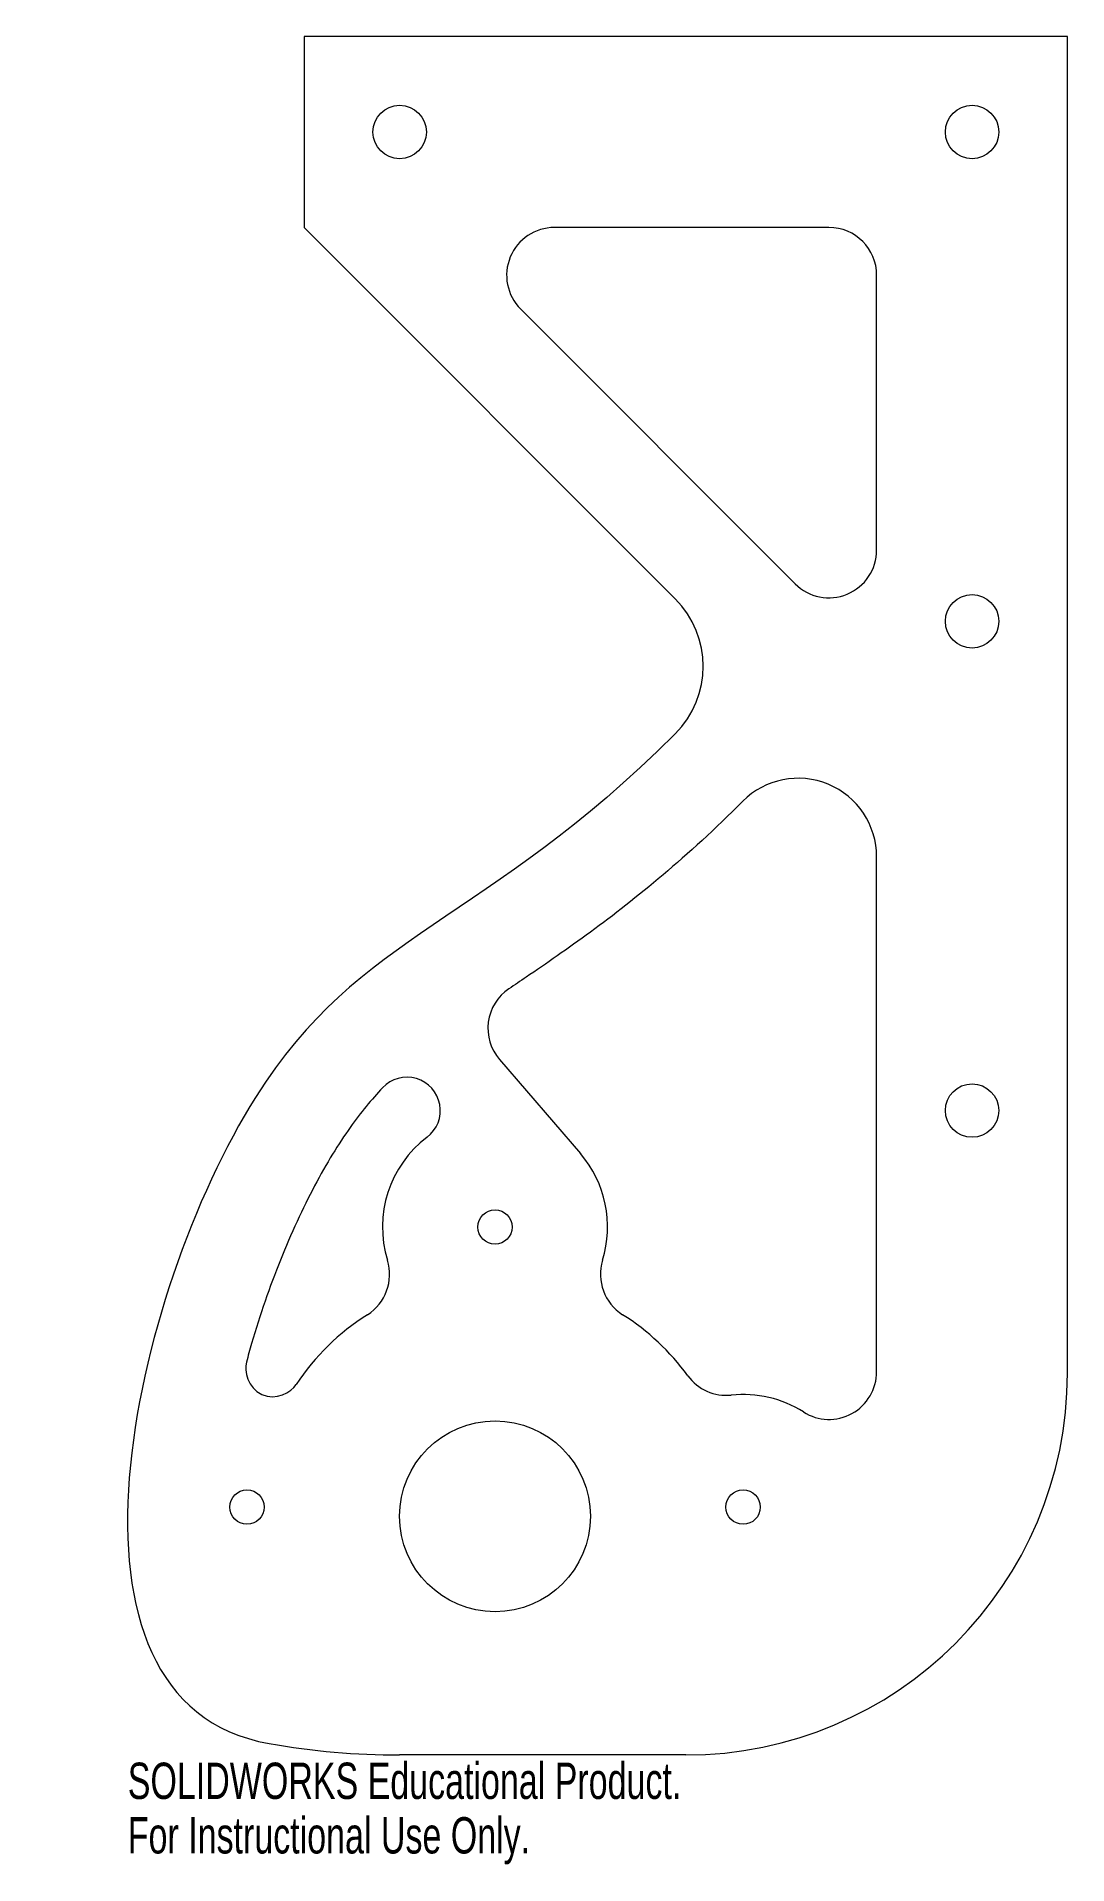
# Model space of a CAD drawing. Header units: inches. Extents: x -5.4 to 0, y -5.07 to 4.5.
import ezdxf

# ---------------------------------------------------------------- set-up
doc = ezdxf.new("R2010")
doc.units = ezdxf.units.IN
doc.header["$MEASUREMENT"] = 0
doc.styles.add('SLDTEXTSTYLE0', font='TXT', dxfattribs={"width": 0.7})

msp = doc.modelspace()

# ---------------------------------------------------------------- linework, layer by layer
at = {"color": 7, "linetype": 'Continuous', "lineweight": 15}
for p, q in [((0, 4.5), (-4, 4.5)), ((-4, 4.5), (-4, 3.5)), ((0, -2.5), (0, 4.5)), ((-4, 3.5), (-2.0555, 1.5555)), ((-1.25, 3.5), (-2.6893, 3.5)), ((-1, 1.8107), (-1, 3.25)), ((-2.8661, 3.0732), (-1.4268, 1.6339)), ((-1, -2.4925), (-1, 0.2041)), ((-2.9769, -0.8577), (-2.5529, -1.35)), ((-2, -4.5), (-3.5, -4.5))]:
    msp.add_line(p, q, dxfattribs=at)
for centre, radius in [((-3.5, 4), 0.14), ((-0.5, 4), 0.14), ((-0.5, 1.4375), 0.14), ((-0.5, -1.125), 0.14), ((-3, -1.735), 0.09), ((-3, -3.25), 0.5), ((-4.3, -3.2018), 0.09), ((-1.7, -3.2018), 0.09)]:
    msp.add_circle(centre, radius, dxfattribs=at)
for centre, radius, start, end in [((-2.6893, 3.25), 0.25, 90, 225), ((-1.25, 3.25), 0.25, 0, 90), ((-1.25, 1.8107), 0.25, 225, 0), ((-2.409, 1.2019), 0.5, 315, 45), ((-1.4112, 0.2041), 0.4112, 0, 135), ((-2.7875, -0.6945), 0.25, 123.93894, 220.73268), ((-3.4617, -1.1251), 0.175, 307.12296, 136.82736), ((-3, -1.735), 0.59, 127.12296, 197.15733), ((-3, -1.735), 0.59, 342.84267, 40.73268), ((-3.8026, -1.9828), 0.25, 302.34927, 17.15733), ((-2.1974, -1.9828), 0.25, 162.84267, 237.65073), ((-3, -3.25), 1.25, 122.34927, 146.48619), ((-3, -3.25), 1.25, 36.08895, 57.65073), ((-2, -2.5), 2, 270, 0), ((-1.7878, -2.3664), 0.25, 216.08895, 276.0028), ((-1.25, -2.4925), 0.25, 237.60763, 0), ((-1.7, -3.2018), 0.59, 57.60763, 96.0028), ((-3.5, -0.565), 3.935, 260, 270)]:
    msp.add_arc(centre, radius, start, end, dxfattribs=at)
for points, knots in [([(-2.0555, 0.8483), (-3.0569, -0.1531), (-4.4591, -0.219), (-5.403, -4.2252), (-4.1833, -4.4402)], [0, 0, 0, 0, 0.462207, 1, 1, 1, 1]), ([(-1.7019, 0.4948), (-1.8471, 0.3496), (-1.9865, 0.2224), (-2.2527, -0.0034), (-2.3797, -0.1019), (-2.6194, -0.278), (-2.7321, -0.3554), (-2.8675, -0.447), (-2.8976, -0.4673), (-2.927, -0.4871)], [0, 0, 0, 0, 0.0625, 0.0625, 0.125, 0.125, 0.1875, 0.1875, 0.205929, 0.205929, 0.205929, 0.205929]), ([(-3.5893, -1.0054), (-3.6471, -1.067), (-3.703, -1.1345), (-3.7899, -1.2564), (-3.8207, -1.303), (-3.883, -1.405), (-3.9145, -1.4605), (-4.0081, -1.6373), (-4.0691, -1.7692), (-4.1813, -2.0485), (-4.2324, -2.1959), (-4.2852, -2.3774), (-4.2943, -2.4099), (-4.303, -2.4425)], [0.380799, 0.380799, 0.380799, 0.380799, 0.4375, 0.4375, 0.46875, 0.46875, 0.5, 0.5, 0.5625, 0.5625, 0.625, 0.625, 0.6386162, 0.6386162, 0.6386162, 0.6386162]), ([(-4.303, -2.4425), (-4.3153, -2.4886), (-4.2973, -2.5783), (-4.1476, -2.6456), (-4.0685, -2.5996), (-4.0422, -2.5598)], [0, 0, 0, 0, 0.5, 0.5, 1, 1, 1, 1])]:
    msp.add_open_spline(points, degree=3, knots=knots, dxfattribs=at)

# ---------------------------------------------------------------- texts
at = {"color": 7, "linetype": 'Continuous', "char_height": 0.1903, "attachment_point": 1, "style": 'SLDTEXTSTYLE0'}
for s, insert in [('SOLIDWORKS Educational Product.', (-4.9247, -4.5401)), ('For Instructional Use Only.', (-4.9247, -4.8256))]:
    msp.add_mtext(s, dxfattribs=dict(at, insert=insert))

doc.saveas('drawing.dxf')
